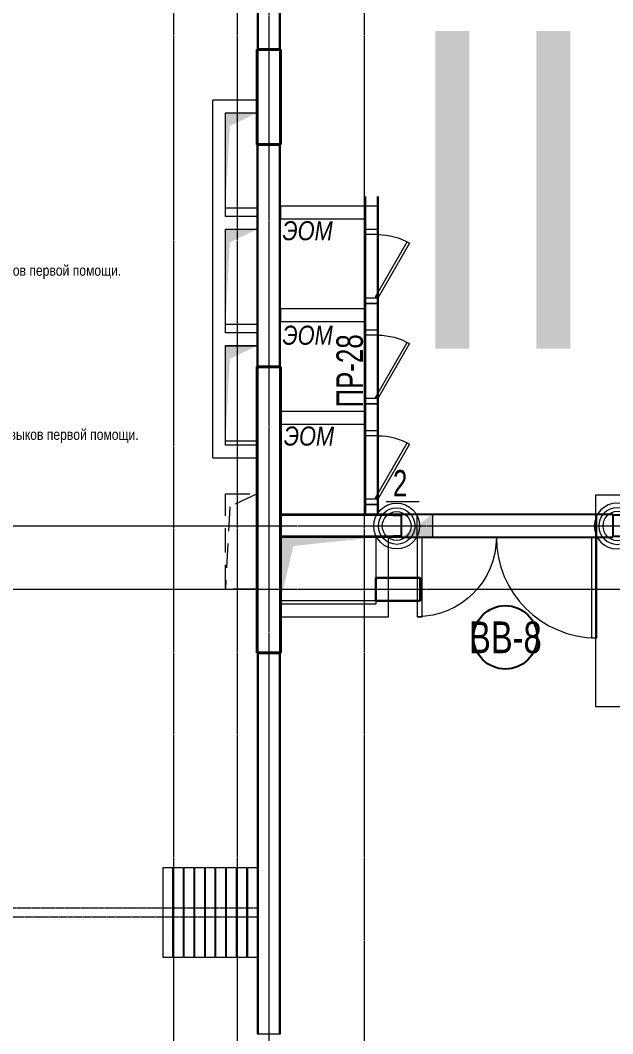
# Model space of a CAD drawing. Header units: millimetres. Extents: x -65509 to 912790, y 446 to 713294.
# Drawn here: x 440651 to 446251, y 537783 to 547358 of the extents above; entities that cross this region are included whole.
import ezdxf
from ezdxf.enums import TextEntityAlignment as Align

# ---------------------------------------------------------------- set-up
doc = ezdxf.new("R2010")
doc.units = ezdxf.units.MM
for name, pattern in [('ADSK_Невидимые', [5, 3, -2]), ('CENTER2', [28.575, 19.05, -3.175, 3.175, -3.175]), ('HIDDEN', [9.525, 6.35, -3.175]), ('HIDDEN2', [4.7625, 3.175, -1.5875])]:
    doc.linetypes.add(name, pattern=pattern)
doc.layers.get('Defpoints').update_dxf_attribs({"color": 250})
for name, color, linetype, lineweight in [('A-AREA', 250, 'Continuous', 15), ('АР_Area', 250, 'Continuous', 5), ('АР_Витраж марка', 250, 'Continuous', 9), ('АР_Двери_витраж', 250, 'Continuous', 9), ('АР_Колонны', 250, 'Continuous', 30), ('АР_Отв. марка', 250, 'Continuous', 9), ('АР_площадь пом', 250, 'Continuous', 5), ('АР_Стены ЖБ', 250, 'Continuous', 35), ('АР_Стены кирпич', 250, 'Continuous', 20), ('АР_Стены ПЕНОблок', 250, 'Continuous', 20), ('АР_Тонкая', 250, 'Continuous', 5), ('Двери кабины', 250, 'Continuous', 0), ('КМ_Фахверки', 250, 'Continuous', 25), ('ОВ_Классы', 250, 'Continuous', 0), ('ОВ_Шахты', 250, 'Continuous', 5), ('РД_Воронки с кровли', 250, 'Continuous', 18), ('РД_Оси_100', 250, 'Continuous', 0), ('РД_проем_инж перемыч_фахверк', 250, 'Continuous', 18), ('СС_Отверстия', 250, 'Continuous', 9), ('ТХ_Оборудование', 250, 'Continuous', 9), ('ЭОМ_отверстия', 250, 'Continuous', 5)]:
    doc.layers.add(name, color=color, linetype=linetype, lineweight=lineweight)
for name, color, linetype, lineweight, plot in [('АР_Делит', 250, 'Continuous', 0, False), ('РД_Проем', 250, 'Continuous', 0, False), ('РД_проем_инж перемыч_подсчет', 250, 'Continuous', 30, False)]:
    doc.layers.add(name, color=color, linetype=linetype, lineweight=lineweight, plot=plot)
doc.layers.add('МАГНИТЫ', color=7, linetype='Continuous', lineweight=30, true_color=0xd100d1)
doc.layers.add('РД_Витраж_вн', color=250, linetype='Continuous')
doc.layers.add('РД_Перемычка инж проемов', color=250, linetype='Continuous')
doc.styles.add('Arial0', font='arial.ttf')
doc.styles.add('Arial_09', font='ARIALN.TTF', dxfattribs={"width": 0.9})
doc.styles.add('ISOCPEUR_I_4', font='isocpeui.ttf', dxfattribs={"width": 0.9, "height": 350})
doc.styles.add('style1', font='ARIALN.TTF')
doc.styles.add('ккк', font='isocpeur.ttf', dxfattribs={"width": 0.85, "oblique": 15})

# ---------------------------------------------------------------- blocks, each defined once
blk = doc.blocks.new('otv пунктир')
at = {"linetype": 'HIDDEN', "ltscale": 0.07}
blk.add_lwpolyline([(0, 0), (0, 1), (1, 1), (1, 0)], close=True, dxfattribs=at)
blk.add_lwpolyline([(0, 1), (0.135, 0.137), (1, 0)], dxfattribs=at)
blk = doc.blocks.new('otv')
at = {"linetype": 'Continuous'}
blk.add_lwpolyline([(0, -1), (0, 0), (1, 0), (1, -1)], close=True, dxfattribs=at)
blk.add_solid([(0, -1), (0, 0), (0.135, -0.137), (1, 0)], dxfattribs=at)
blk = doc.blocks.new('Ф_пеноблок 200')
at = {"layer": 'АР_Делит', "color": 1}
for radius in [216.3, 173, 136.2]:
    blk.add_circle((103.4, -41.9), radius, dxfattribs=at)
at = {"layer": 'КМ_Фахверки'}
blk.add_lwpolyline([(0, -75), (0, 0), (200, 0), (200, -75)], dxfattribs=at)
blk = doc.blocks.new('СОШ_2200_АР_ОСИ_М100_28.05.24')
at = {"layer": 'РД_Оси_100', "linetype": 'CENTER2'}
for points in [[(52500, 139938.679), (52500, -5755), (52358.276, -6155)], [(53100, 139938.679), (53100, -5755), (52949.266, -6155)], [(54300, 139938.679), (54300, -6155)], [(53400, 70753.904), (53400, -5755), (53550, -6155)], [(43327.994, 36300), (71363.995, 36300)], [(43327.994, 35700), (71363.995, 35700)]]:
    blk.add_lwpolyline(points, dxfattribs=at)
blk = doc.blocks.new('A$Cd58bfb5e')
at = {"layer": 'РД_Воронки с кровли', "lineweight": 0, "ltscale": 2}
for p, q in [((-500, -0.3), (0, 149.7)), ((0, -150.3), (0, 149.8)), ((0, 149.7), (500, 0.3)), ((500, 0.3), (-500, -0.3)), ((500, 0.3), (0, -150.3)), ((0, -150.3), (-500, -0.3))]:
    blk.add_line(p, q, dxfattribs=at)
at = {"layer": 'РД_Воронки с кровли'}
for points in [[(1000, 500.3), (1000, -499.7), (-1000, -500.3), (-1000, 499.7)], [(625, -125.3), (625, 124.7), (375, 124.7), (375, -125.3)]]:
    blk.add_lwpolyline(points, close=True, dxfattribs=at)
at = {"layer": 'РД_Воронки с кровли', "linetype": 'Continuous', "lineweight": 0}
blk.add_lwpolyline([(-625, -125.3), (-375, -125.3), (-375, 124.7), (-625, 124.7)], close=True, dxfattribs=at)
at = {"layer": 'РД_Воронки с кровли', "lineweight": 0}
for centre in [(-500, 0.3), (500, 0.3)]:
    blk.add_circle(centre, 50, dxfattribs=at)
blk = doc.blocks.new('воронки с кровли')
at = {"layer": 'РД_Воронки с кровли', "lineweight": 70, "rotation": 269.9999999999999}
blk.add_blockref('A$Cd58bfb5e', (-174460.5, 227862.7), dxfattribs=at)
blk = doc.blocks.new('MOK-МаркаПом_овал_ареал')
for p, q in [((-2.986, 3.764), (3.522, 3.764)), ((-2.75, -3), (2.75, -3))]:
    blk.add_line(p, q)
for centre, radius, start, end in [((-2.986, 0.215), 3.55, 90, 270), ((3.522, 0.215), 3.55, 270, 90), ((-7.411, 0), 7.161, 0, 0.00095)]:
    blk.add_arc(centre, radius, start, end)
at = {"color": 0, "style": 'style1'}
blk.add_attdef('АР-ПОМЕЩЕНИЕ:НОМЕР', text='', height=3, dxfattribs=at).set_placement((0.261, 0), align=Align.MIDDLE)
blk = doc.blocks.new('MOK-МаркаПомещения1')
at = {"layer": 'A-AREA', "color": 0}
blk.add_line((-3.651, -1.944), (3.649, -1.944), dxfattribs=at)
at = {"layer": 'A-AREA', "color": 0, "style": 'style1'}
blk.add_attdef('АР-ПОМЕЩЕНИЕ:ПЛОЩАДЬ', text='', height=3, dxfattribs=at).set_placement((0, 0), align=Align.MIDDLE)
at = {"layer": 'Defpoints', "style": 'style1', "flags": 8}
blk.add_attdef('АР-ПОМЕЩЕНИЕ:НАИМЕНОВАНИЕ', text='', height=1, dxfattribs=at).set_placement((0, 2.956), align=Align.MIDDLE)
blk = doc.blocks.new('MOK-МаркаПроема инж.')
blk.add_line((-1.328, -1.754), (1.802, -1.754))
at = {"color": 0, "style": 'Arial0', "width": 0.7}
blk.add_attdef('АР-ПРОЕМ:Коробка', text='', height=2.5, dxfattribs=at).set_placement((0, 0), align=Align.MIDDLE)
blk = doc.blocks.new('МаркаВитража1')
at = {"layer": 'Defpoints'}
blk.add_circle((0, 0), 3, dxfattribs=at)
at = {"color": 0, "linetype": 'ByBlock', "lineweight": -2, "style": 'Arial_09', "width": 0.9}
blk.add_attdef('АР-ОКНО:НАИМЕНОВАНИЕ', text='', height=3, dxfattribs=at).set_placement((0, 0), align=Align.MIDDLE)
blk = doc.blocks.new('MOK-МаркаПеремычки')
at = {"color": 0, "style": 'ккк', "oblique": 15, "width": 0.85}
blk.add_attdef('АР-ПРОЕМ:ПЕРЕМЫЧКА', text='', height=2.5, dxfattribs=at).set_placement((0, 0), align=Align.MIDDLE)

msp = doc.modelspace()

# ---------------------------------------------------------------- hatches: boundary and pattern name
at = {"layer": 'СС_Отверстия', "linetype": 'Continuous', "lineweight": 5}
for points in [[(444550.882, 542473.318), (444550.882, 542693.318), (444400.882, 542583.318)], [(444250.882, 542473.318), (444550.882, 542473.318), (444400.882, 542583.318)]]:
    msp.add_hatch(color=256, dxfattribs=at).paths.add_polyline_path(points, flags=0)

# ---------------------------------------------------------------- linework, layer by layer
at = {"layer": 'АР_Двери_витраж', "linetype": 'Continuous', "lineweight": 9}
for points in [[(444400.882, 542693.318), (444250.882, 542693.318), (444250.882, 542473.318), (444400.882, 542473.318)], [(446100.882, 542693.318), (446250.882, 542693.318), (446250.882, 542473.318), (446100.882, 542473.318)], [(444400.882, 541723.318), (444450.882, 541723.318), (444450.882, 542473.318), (444400.882, 542473.318)], [(446100.882, 542473.318), (446050.882, 542473.318), (446050.882, 541523.318), (446100.882, 541523.318)]]:
    msp.add_lwpolyline(points, close=True, dxfattribs=at)
at = {"layer": 'АР_Двери_витраж', "linetype": 'Continuous', "lineweight": 9, "extrusion": (0, 0, -1)}
msp.add_arc((-444400.882, 542473.318), 750, 180, 270, dxfattribs=at)
at = {"layer": 'АР_Двери_витраж', "linetype": 'Continuous', "lineweight": 9}
msp.add_arc((446100.882, 542473.318), 950, 180, 270, dxfattribs=at)
at = {"layer": 'АР_Колонны', "linetype": 'HIDDEN2', "lineweight": 25}
for p, q in [((442890.882, 547083.318), (443110.882, 547083.318)), ((442890.882, 546183.318), (442890.882, 547083.318)), ((443110.882, 547083.318), (443110.882, 546183.318)), ((443110.882, 546183.318), (442890.882, 546183.318)), ((442890.882, 544083.318), (443110.882, 544083.318)), ((442890.882, 541383.318), (442890.882, 544083.318)), ((443110.882, 541383.318), (442890.882, 541383.318))]:
    msp.add_line(p, q, dxfattribs=at)
at = {"layer": 'АР_Колонны', "linetype": 'Continuous', "lineweight": 35}
for p, q in [((443110.882, 547083.318), (442890.882, 547083.318)), ((442890.882, 547083.318), (442890.882, 546183.318)), ((443110.882, 546183.318), (443110.882, 547083.318)), ((442890.882, 546183.318), (443110.882, 546183.318)), ((443110.882, 544083.318), (442890.882, 544083.318)), ((442890.882, 544083.318), (442890.882, 541383.318)), ((442890.882, 541383.318), (443110.882, 541383.318))]:
    msp.add_line(p, q, dxfattribs=at)
at = {"layer": 'АР_Стены ЖБ', "linetype": 'Continuous', "lineweight": 40}
for p, q in [((443110.882, 547083.318), (442890.882, 547083.318)), ((442890.882, 547083.318), (442890.882, 546183.318)), ((443110.882, 546183.318), (443110.882, 547083.318)), ((442890.882, 546183.318), (443110.882, 546183.318)), ((443110.882, 544083.318), (442890.882, 544083.318)), ((442890.882, 544083.318), (442890.882, 541383.318)), ((442890.882, 541383.318), (443110.882, 541383.318))]:
    msp.add_line(p, q, dxfattribs=at)
at = {"layer": 'АР_Стены кирпич', "linetype": 'Continuous', "lineweight": 20}
for p, q in [((442470.882, 543223.318), (442470.882, 546603.318)), ((442890.882, 546603.318), (442470.882, 546603.318)), ((442890.882, 546483.318), (442890.882, 546603.318)), ((442590.882, 545503.318), (442590.882, 546483.318)), ((442590.882, 546483.318), (442890.882, 546483.318)), ((444030.882, 545603.318), (443110.882, 545603.318)), ((444030.882, 545383.318), (444030.882, 545603.318)), ((442890.882, 545503.318), (442590.882, 545503.318)), ((442890.882, 545383.318), (442890.882, 545503.318)), ((443910.882, 545483.318), (443910.882, 545383.318)), ((442590.882, 544404.094), (442590.882, 545383.318)), ((442590.882, 545383.318), (442890.882, 545383.318)), ((443910.882, 545383.318), (444030.882, 545383.318)), ((443910.882, 544633.318), (443110.882, 544633.318)), ((444030.882, 544683.318), (443910.882, 544683.318)), ((443910.882, 544683.318), (443910.882, 544633.318)), ((444030.882, 544433.318), (444030.882, 544683.318)), ((443910.882, 544513.318), (443910.882, 544433.318)), ((442890.882, 544404.094), (442590.882, 544404.094)), ((442890.882, 544284.094), (442890.882, 544404.094)), ((443910.882, 544433.318), (444030.882, 544433.318)), ((442590.882, 543343.318), (442590.882, 544284.094)), ((442590.882, 544284.094), (442890.882, 544284.094)), ((444030.882, 543733.318), (443910.882, 543733.318)), ((443910.882, 543733.318), (443910.882, 543663.318)), ((444030.882, 543483.318), (444030.882, 543733.318)), ((443910.882, 543663.318), (443110.882, 543663.318)), ((443910.882, 543543.318), (443910.882, 543483.318)), ((443910.882, 543483.318), (444030.882, 543483.318)), ((442890.882, 543343.318), (442590.882, 543343.318)), ((442890.882, 543223.318), (442890.882, 543343.318)), ((442470.882, 543223.318), (442890.882, 543223.318)), ((444030.882, 542783.318), (443910.882, 542783.318)), ((443910.882, 542783.318), (443910.882, 542693.318)), ((444030.882, 542693.318), (444030.882, 542783.318)), ((443910.882, 542693.318), (444030.882, 542693.318)), ((444130.882, 542473.318), (444010.882, 542473.318)), ((444010.882, 542473.318), (444010.882, 541843.318)), ((444130.882, 541723.318), (444130.882, 542473.318)), ((444010.882, 541843.318), (443110.882, 541843.318)), ((443110.882, 541843.318), (443110.882, 541723.318)), ((443110.882, 541723.318), (444130.882, 541723.318))]:
    msp.add_line(p, q, dxfattribs=at)
at = {"layer": 'АР_Стены кирпич', "linetype": 'Continuous', "lineweight": 0}
for p, q in [((443910.882, 545383.318), (443910.882, 544683.318)), ((444030.882, 544683.318), (444030.882, 545383.318)), ((443910.882, 544433.318), (443910.882, 543733.318)), ((444030.882, 543733.318), (444030.882, 544433.318))]:
    msp.add_line(p, q, dxfattribs=at)
at = {"layer": 'АР_Стены ПЕНОблок', "linetype": 'Continuous', "lineweight": 20}
for p, q in [((442900.882, 547683.318), (442900.882, 547083.318)), ((443100.882, 547083.318), (443100.882, 547683.318)), ((442900.882, 547083.318), (443100.882, 547083.318)), ((443100.882, 546183.318), (442900.882, 546183.318)), ((442900.882, 544083.318), (442900.882, 546183.318)), ((442900.882, 544083.318), (443100.882, 544083.318)), ((443110.882, 542683.318), (443110.882, 542483.318)), ((444250.882, 542683.318), (443110.882, 542683.318)), ((444250.882, 542483.318), (444250.882, 542683.318)), ((443110.882, 542483.318), (444250.882, 542483.318)), ((443100.882, 541384.318), (442900.882, 541384.318)), ((442900.882, 541384.318), (442900.882, 537783.318)), ((443100.882, 537783.318), (443100.882, 541384.318)), ((442900.882, 537783.318), (443100.882, 537783.318))]:
    msp.add_line(p, q, dxfattribs=at)
at = {"layer": 'АР_Тонкая', "linetype": 'Continuous', "lineweight": 0}
for p, q in [((442890.882, 547683.318), (442890.882, 547083.318)), ((442900.882, 547083.318), (442900.882, 547683.318)), ((443100.882, 547683.318), (443100.882, 547083.318)), ((443110.882, 547083.318), (443110.882, 547683.318)), ((442890.882, 547083.318), (442900.882, 547083.318)), ((443100.882, 547083.318), (443110.882, 547083.318)), ((442900.882, 546183.318), (442890.882, 546183.318)), ((442890.882, 544083.318), (442890.882, 546183.318)), ((442900.882, 544083.318), (442900.882, 546183.318)), ((443110.882, 546183.318), (443100.882, 546183.318)), ((442890.882, 544083.318), (442900.882, 544083.318)), ((443100.882, 544083.318), (443110.882, 544083.318)), ((443110.882, 542693.318), (443110.882, 542683.318)), ((444250.882, 542693.318), (443110.882, 542693.318)), ((443110.882, 542683.318), (444250.882, 542683.318)), ((444250.882, 542683.318), (444250.882, 542693.318)), ((443110.882, 542483.318), (443110.882, 542473.318)), ((444250.882, 542483.318), (443110.882, 542483.318)), ((443110.882, 542473.318), (444250.882, 542473.318)), ((444250.882, 542473.318), (444250.882, 542483.318)), ((442900.882, 541384.318), (442890.882, 541384.318)), ((442890.882, 541384.318), (442890.882, 537783.318)), ((442900.882, 537783.318), (442900.882, 541384.318)), ((443110.882, 541384.318), (443100.882, 541384.318)), ((443100.882, 541384.318), (443100.882, 537783.318)), ((443110.882, 537783.318), (443110.882, 541384.318)), ((442890.882, 537783.318), (442900.882, 537783.318)), ((443100.882, 537783.318), (443110.882, 537783.318))]:
    msp.add_line(p, q, dxfattribs=at)
at = {"layer": 'Двери кабины', "linetype": 'Continuous', "lineweight": 0}
for points in [[(443910.882, 545333.318), (443910.882, 545383.318), (444030.882, 545383.318), (444030.882, 545333.318)], [(444030.882, 544733.318), (444009.231, 544745.818), (444309.231, 545265.434), (444330.882, 545252.934)], [(443910.882, 544733.318), (443910.882, 544683.318), (444030.882, 544683.318), (444030.882, 544733.318)], [(443910.882, 544383.318), (443910.882, 544433.318), (444030.882, 544433.318), (444030.882, 544383.318)], [(444030.882, 543783.318), (444009.231, 543795.818), (444309.231, 544315.434), (444330.882, 544302.934)], [(443910.882, 543783.318), (443910.882, 543733.318), (444030.882, 543733.318), (444030.882, 543783.318)], [(443910.882, 543433.318), (443910.882, 543483.318), (444030.882, 543483.318), (444030.882, 543433.318)], [(444030.882, 542833.318), (444009.231, 542845.818), (444309.231, 543365.434), (444330.882, 543352.934)], [(443910.882, 542833.318), (443910.882, 542783.318), (444030.882, 542783.318), (444030.882, 542833.318)]]:
    msp.add_lwpolyline(points, close=True, dxfattribs=at)
at = {"layer": 'Двери кабины', "linetype": 'Continuous', "lineweight": 0, "extrusion": (0, 0, -1)}
for centre in [(-444030.882, 544733.318), (-444030.882, 543783.318), (-444030.882, 542833.318)]:
    msp.add_arc(centre, 600, 90, 120, dxfattribs=at)
at = {"layer": 'МАГНИТЫ'}
msp.add_lwpolyline([(444430.556, 541873.318), (444430.556, 542089.991), (444010.882, 542089.991), (444010.882, 541873.318)], close=True, dxfattribs=at)
at = {"layer": 'РД_Витраж_вн', "linetype": 'Continuous', "lineweight": -3}
for p, q in [((444250.882, 542693.318), (446250.882, 542693.318)), ((444250.882, 542473.318), (446250.882, 542473.318))]:
    msp.add_line(p, q, dxfattribs=at)
at = {"layer": 'РД_Проем', "linetype": 'Continuous', "lineweight": 0}
for p, q in [((443910.882, 544683.318), (443910.882, 545383.318)), ((444030.882, 544683.318), (444030.882, 545383.318)), ((443910.882, 543733.318), (443910.882, 544433.318)), ((444030.882, 543733.318), (444030.882, 544433.318)), ((443910.882, 542783.318), (443910.882, 543483.318)), ((444030.882, 542783.318), (444030.882, 543483.318)), ((444250.882, 542693.318), (446250.882, 542693.318)), ((444250.882, 542473.318), (446250.882, 542473.318))]:
    msp.add_line(p, q, dxfattribs=at)
at = {"layer": 'РД_проем_инж перемыч_подсчет', "linetype": 'Continuous', "lineweight": 30}
for p, q in [((443910.882, 542693.318), (443910.882, 545693.318)), ((444030.882, 542693.318), (444030.882, 545693.318))]:
    msp.add_line(p, q, dxfattribs=at)
at = {"layer": 'РД_проем_инж перемыч_фахверк', "linetype": 'Continuous', "lineweight": 18}
for p, q in [((444250.882, 542693.318), (446250.882, 542693.318)), ((444250.882, 542473.318), (446250.882, 542473.318))]:
    msp.add_line(p, q, dxfattribs=at)
at = {"layer": 'СС_Отверстия', "linetype": 'Continuous', "lineweight": 9}
for p, q in [((444550.882, 542693.318), (444250.882, 542693.318)), ((444250.882, 542473.318), (444250.882, 542693.318)), ((444550.882, 542473.318), (444550.882, 542693.318)), ((444550.882, 542473.318), (444250.882, 542473.318))]:
    msp.add_line(p, q, dxfattribs=at)
at = {"layer": 'ТХ_Оборудование'}
for points in [[(442000.882, 538503.318), (442000.882, 539353.318), (442090.882, 539353.318), (442090.882, 538503.318)], [(442100.882, 538503.318), (442100.882, 539353.318), (442190.882, 539353.318), (442190.882, 538503.318)], [(442200.882, 538503.318), (442200.882, 539353.318), (442290.882, 539353.318), (442290.882, 538503.318)], [(442300.882, 538503.318), (442300.882, 539353.318), (442390.882, 539353.318), (442390.882, 538503.318)], [(442400.882, 538503.318), (442400.882, 539353.318), (442490.882, 539353.318), (442490.882, 538503.318)], [(442500.882, 538503.318), (442500.882, 539353.318), (442590.882, 539353.318), (442590.882, 538503.318)], [(442600.882, 538503.318), (442600.882, 539353.318), (442690.882, 539353.318), (442690.882, 538503.318)], [(442700.882, 538503.318), (442700.882, 539353.318), (442790.882, 539353.318), (442790.882, 538503.318)], [(442800.882, 538503.318), (442800.882, 539353.318), (442890.882, 539353.318), (442890.882, 538503.318)]]:
    msp.add_lwpolyline(points, close=True, dxfattribs=at)
at = {"layer": 'ТХ_Оборудование', "linetype": 'ADSK_Невидимые'}
msp.add_lwpolyline([(435300.882, 538973.318), (442890.882, 538973.318), (442890.882, 538883.318), (435300.882, 538883.318)], close=True, dxfattribs=at)

# ---------------------------------------------------------------- block references
at = {"layer": 'АР_Area', "linetype": 'Continuous', "lineweight": 5}
ref = msp.add_blockref('MOK-МаркаПом_овал_ареал', (438799.085, 545465.003), dxfattribs=dict(at, xscale=100, yscale=100, zscale=100))
ref.add_attrib('АР-ПОМЕЩЕНИЕ:НОМЕР', '4.022', dxfattribs={"layer": '0', "color": 0, "height": 350, "style": 'style1'}).set_placement((438799.085, 545465.003), align=Align.MIDDLE)
ref.add_attrib('АР-ПОМЕЩЕНИЕ:НАИМЕНОВАНИЕ', 'Специализированный учебный кабинет естествознания (тип В). Зона отработки навыков первой помощи. ', dxfattribs={"layer": 'Defpoints', "color": 2, "height": 100, "style": 'style1'}).set_placement((438789.67, 544983.61), align=Align.MIDDLE)
at = {"layer": 'АР_Витраж марка', "linetype": 'Continuous', "lineweight": 9, "xscale": 100, "yscale": 100, "zscale": 100}
msp.add_blockref('МаркаВитража1', (445235.967, 541528.377), dxfattribs=at).add_auto_attribs({'АР-ОКНО:НАИМЕНОВАНИЕ': 'ВВ-8'})
at = {"layer": 'АР_Отв. марка', "linetype": 'Continuous', "lineweight": 9, "xscale": 100, "yscale": 100, "zscale": 100}
msp.add_blockref('MOK-МаркаПроема инж.', (444241.483, 542986.059, 580), dxfattribs=at).add_auto_attribs({'АР-ПРОЕМ:Коробка': '2'})
at = {"layer": 'АР_площадь пом', "linetype": 'Continuous', "lineweight": 5}
ref = msp.add_blockref('MOK-МаркаПомещения1', (438954.501, 543137.459), dxfattribs=dict(at, xscale=100, yscale=100, zscale=100))
ref.add_attrib('АР-ПОМЕЩЕНИЕ:НАИМЕНОВАНИЕ', 'Специализированный учебный кабинет естествознания (тип В). Зона отработки навыков первой помощи. ', dxfattribs={"layer": 'Defpoints', "height": 100, "style": 'style1'}).set_placement((438954.501, 543433.022), align=Align.MIDDLE)
ref.add_attrib('АР-ПОМЕЩЕНИЕ:ПЛОЩАДЬ', '79.06', dxfattribs={"layer": 'A-AREA', "color": 0, "height": 300, "style": 'style1'}).set_placement((438954.501, 543137.459), align=Align.MIDDLE)
at = {"layer": 'КМ_Фахверки', "rotation": 270}
msp.add_blockref('Ф_пеноблок 200', (444250.882, 542683.317), dxfattribs=at)
at = {"layer": 'КМ_Фахверки', "xscale": -1, "rotation": 90}
msp.add_blockref('Ф_пеноблок 200', (446250.882, 542683.317), dxfattribs=at)
at = {"layer": 'ОВ_Классы', "xscale": 900, "yscale": 300, "rotation": 270}
msp.add_blockref('otv пунктир', (442590.882, 542883.318), dxfattribs=at)
at = {"layer": 'ОВ_Шахты'}
for p, xscale, yscale, zscale in [((442590.882, 546483.318), 300, 900, 300), ((442590.882, 545383.318), 300, 900, 300), ((442590.882, 544283.318), 300, 900, 300), ((443110.882, 542473.318), 900, 600, 1400)]:
    msp.add_blockref('otv', p, dxfattribs=dict(at, xscale=xscale, yscale=yscale, zscale=zscale))
at = {"layer": 'РД_Оси_100'}
msp.add_blockref('СОШ_2200_АР_ОСИ_М100_28.05.24', (389600.882, 506283.318), dxfattribs=at)

# ---------------------------------------------------------------- texts
at = {"layer": 'АР_Делит', "insert": (445212.423, 545755.385), "char_height": 3000, "width": 19035, "attachment_point": 5, "style": 'style1'}
msp.add_mtext('II', dxfattribs=at)

# ---------------------------------------------------------------- next in the draw order: texts
at = {"layer": 'ЭОМ_отверстия', "char_height": 180, "attachment_point": 1, "style": 'ISOCPEUR_I_4', "bg_fill": 2}
for insert in [(443129.488, 545460.086), (443129.746, 544472.841), (443142.8, 543520.01)]:
    msp.add_mtext('{\\fArial Narrow|b0|i1|c204|p34;\\W1;\\C256;ЭОМ}', dxfattribs=dict(at, insert=insert))

# ---------------------------------------------------------------- next in the draw order: linework, layer by layer
at = {"layer": 'АР_Колонны', "linetype": 'HIDDEN2', "lineweight": 25}
msp.add_line((443110.882, 544083.318), (443110.882, 541383.318), dxfattribs=at)
at = {"layer": 'АР_Колонны', "linetype": 'Continuous', "lineweight": 35}
msp.add_line((443110.882, 541383.318), (443110.882, 544083.318), dxfattribs=at)
at = {"layer": 'АР_Стены ЖБ', "linetype": 'Continuous', "lineweight": 40}
msp.add_line((443110.882, 541383.318), (443110.882, 544083.318), dxfattribs=at)
at = {"layer": 'АР_Стены кирпич', "linetype": 'Continuous', "lineweight": 20}
for p, q in [((443110.882, 545603.318), (443110.882, 545483.318)), ((443110.882, 545483.318), (443910.882, 545483.318)), ((443110.882, 544633.318), (443110.882, 544513.318)), ((443110.882, 544513.318), (443910.882, 544513.318)), ((443110.882, 543663.318), (443110.882, 543543.318)), ((443110.882, 543543.318), (443910.882, 543543.318))]:
    msp.add_line(p, q, dxfattribs=at)
at = {"layer": 'АР_Стены ПЕНОблок', "linetype": 'Continuous', "lineweight": 20}
msp.add_line((443100.882, 544083.318), (443100.882, 546183.318), dxfattribs=at)
at = {"layer": 'АР_Тонкая', "linetype": 'Continuous', "lineweight": 0}
for p, q in [((443100.882, 544083.318), (443100.882, 546183.318)), ((443110.882, 544083.318), (443110.882, 546183.318))]:
    msp.add_line(p, q, dxfattribs=at)

# ---------------------------------------------------------------- next in the draw order: block references
at = {"layer": 'РД_Воронки с кровли', "lineweight": 0}
msp.add_blockref('воронки с кровли', (621051.707, 314010.479), dxfattribs=at)
at = {"layer": 'РД_Перемычка инж проемов', "linetype": 'Continuous', "lineweight": -3}
ref = msp.add_blockref('MOK-МаркаПеремычки', (443764.054, 544045.526, 200), dxfattribs=dict(at, xscale=100, yscale=100, zscale=100, rotation=89.99999999999999))
ref.add_attrib('АР-ПРОЕМ:ПЕРЕМЫЧКА', 'ПР-28', dxfattribs={"layer": '0', "color": 0, "height": 250, "rotation": 90, "style": 'Arial0', "width": 0.7}).set_placement((443764.054, 544045.526, 200), align=Align.MIDDLE)

doc.saveas('drawing.dxf')
